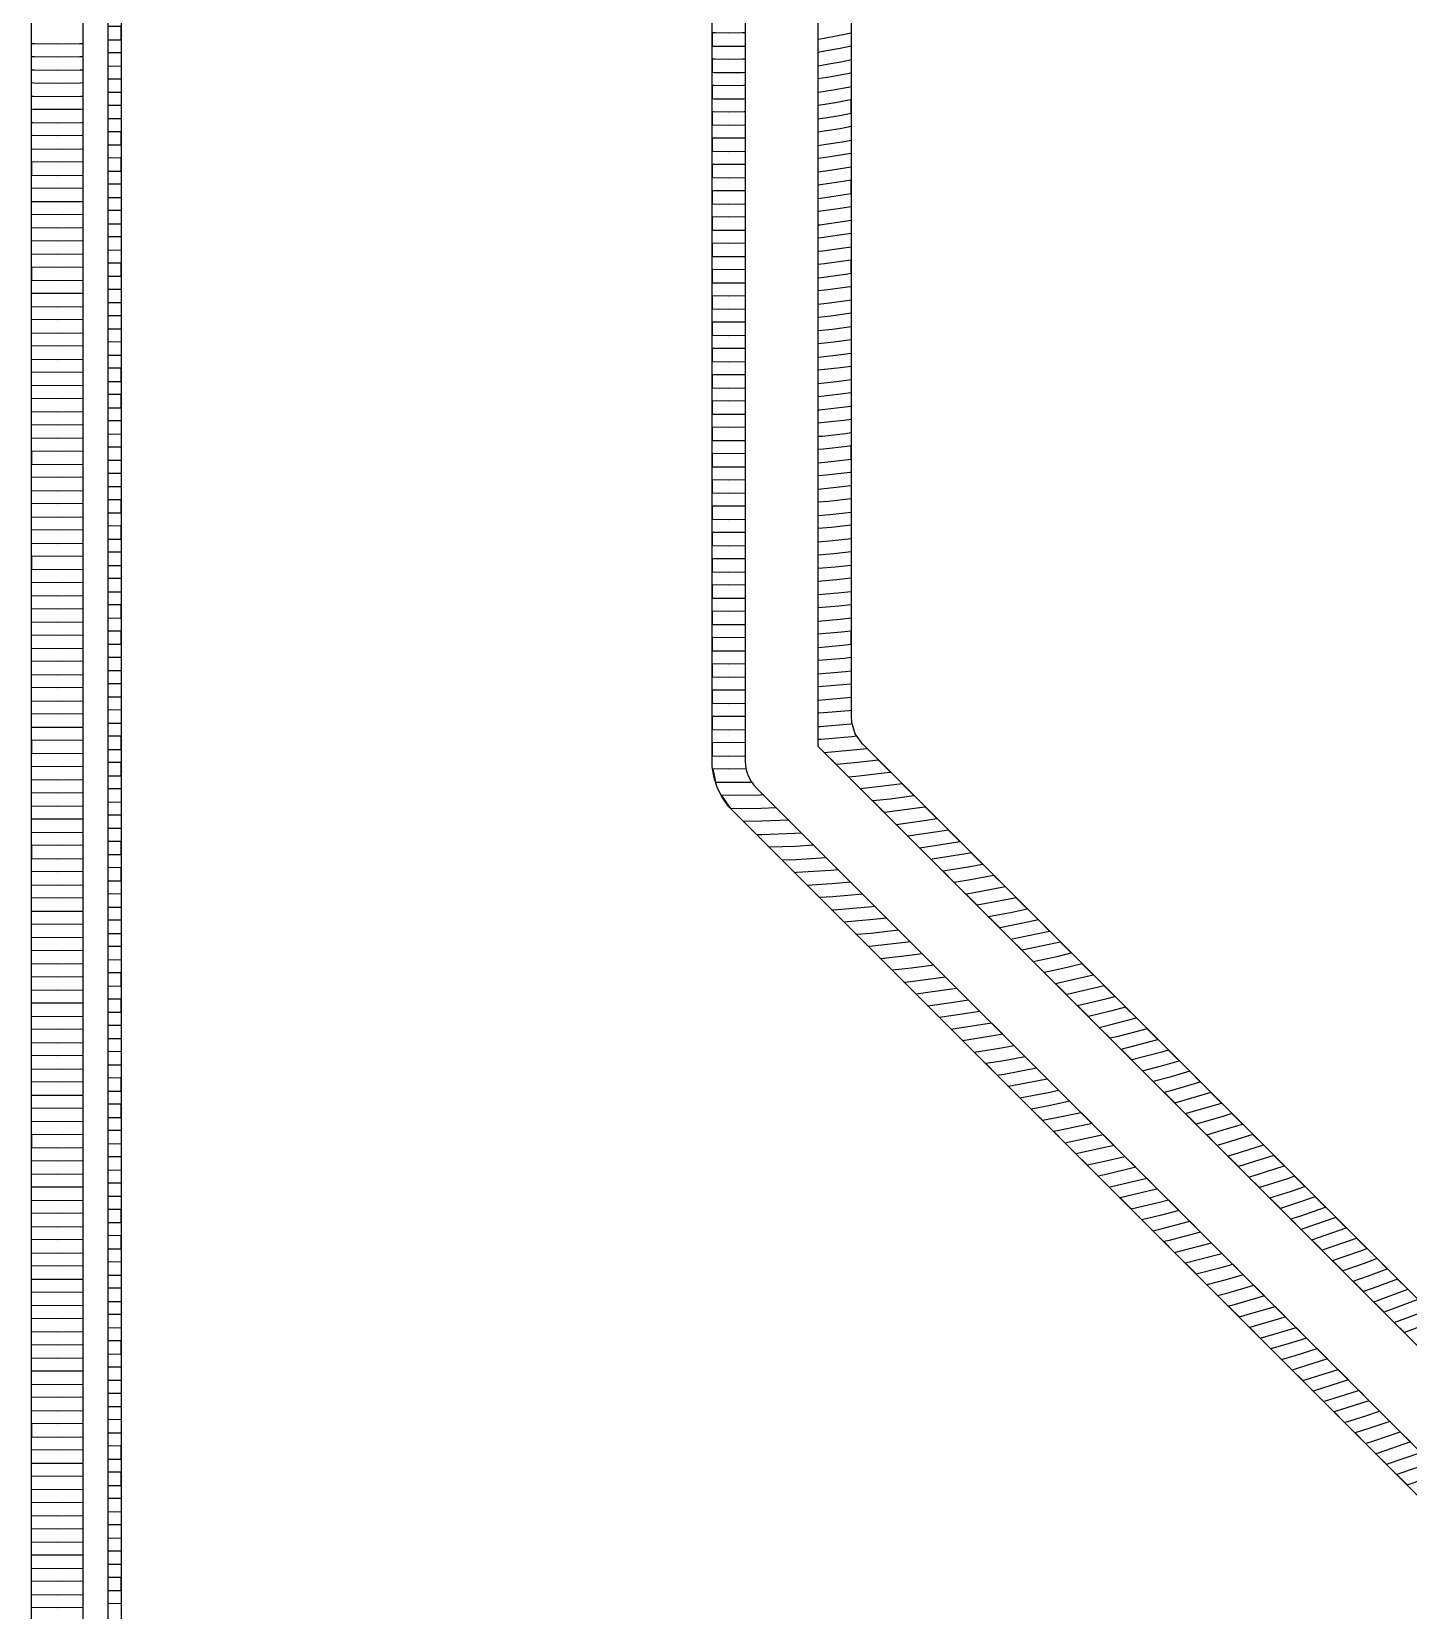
# Model space of a CAD drawing. Header units: metres. Extents: x 100 to 171, y -146 to -25.
# Drawn here: x 100.08 to 118.94, y -119.36 to -97.74 of the extents above; entities that cross this region are included whole.
import ezdxf

# ---------------------------------------------------------------- set-up
doc = ezdxf.new("R2010")
doc.units = ezdxf.units.M

msp = doc.modelspace()

# ---------------------------------------------------------------- linework, layer by layer
for points in [[(100.085, -145.421), (100.085, -25.379)], [(100.785, -25.4), (100.785, -145.4)], [(169.785, -25.575), (169.785, -145.225), (101.135, -145.225), (101.135, -25.575)], [(101.311, -26.275), (101.311, -144.525)], [(109.86, -72.654), (109.86, -107.738), (109.86, -107.742), (109.86, -107.745), (109.862, -107.78), (109.862, -107.783), (109.862, -107.787), (109.863, -107.791), (109.863, -107.794), (109.868, -107.828), (109.869, -107.832), (109.869, -107.836), (109.87, -107.839), (109.871, -107.843), (109.879, -107.876), (109.88, -107.88), (109.881, -107.883), (109.882, -107.887), (109.884, -107.89), (109.895, -107.923), (109.897, -107.926), (109.898, -107.929), (109.899, -107.933), (109.901, -107.936), (109.916, -107.967), (109.917, -107.971), (109.919, -107.974), (109.921, -107.977), (109.923, -107.98), (109.94, -108.01), (109.942, -108.013), (109.944, -108.016), (109.946, -108.019), (109.948, -108.022), (109.969, -108.05), (109.971, -108.052), (109.973, -108.055), (109.976, -108.058), (109.978, -108.061), (110.001, -108.086), (110.004, -108.089), (110.006, -108.092), (131.42, -129.505)], [(132.274, -128.944), (110.86, -107.531), (110.86, -72.654)], [(130.816, -129.538), (109.635, -108.357), (109.547, -108.236), (109.479, -108.103), (109.433, -107.961), (109.409, -107.813), (109.409, -73.173)], [(111.311, -73.458), (111.311, -107.127), (111.311, -107.13), (111.311, -107.133), (111.311, -107.137), (111.314, -107.183), (111.314, -107.187), (111.314, -107.19), (111.315, -107.194), (111.315, -107.198), (111.316, -107.202), (111.317, -107.205), (111.318, -107.209), (111.319, -107.213), (111.32, -107.216), (111.355, -107.334), (111.356, -107.338), (111.357, -107.342), (111.358, -107.345), (111.36, -107.349), (111.361, -107.352), (111.363, -107.356), (111.365, -107.359), (111.366, -107.362), (111.368, -107.366), (111.37, -107.369), (111.372, -107.372), (111.374, -107.376), (111.376, -107.379), (111.448, -107.479), (111.45, -107.482), (111.452, -107.485), (111.454, -107.487), (111.457, -107.49), (111.459, -107.493), (111.462, -107.495), (111.464, -107.498), (127.12, -123.154)], [(101.311, -98.032), (101.223, -98.033), (101.135, -98.032), (101.135, -97.852), (101.223, -97.853), (101.311, -97.852), (101.311, -97.672), (101.223, -97.673), (101.135, -97.672), (101.135, -97.492), (101.223, -97.493), (101.311, -97.492)], [(100.085, -97.905), (100.128, -97.906), (100.435, -97.91), (100.742, -97.906), (100.785, -97.905)], [(109.86, -97.759), (109.818, -97.76), (109.635, -97.763), (109.451, -97.76), (109.409, -97.759), (109.409, -97.939), (109.447, -97.94), (109.635, -97.943), (109.822, -97.94), (109.86, -97.939)], [(111.311, -97.941), (111.162, -97.972), (110.973, -98.007), (110.86, -98.026), (110.86, -97.843), (110.943, -97.83), (111.127, -97.796), (111.311, -97.757)], [(100.785, -98.085), (100.746, -98.086), (100.435, -98.09), (100.124, -98.086), (100.085, -98.085)], [(109.86, -98.119), (109.827, -98.12), (109.635, -98.123), (109.443, -98.12), (109.409, -98.119), (109.409, -98.299), (109.438, -98.3), (109.635, -98.303), (109.831, -98.3), (109.86, -98.299), (109.86, -98.479), (109.836, -98.48), (109.635, -98.483), (109.434, -98.48), (109.409, -98.479), (109.409, -98.659), (109.429, -98.66), (109.635, -98.663), (109.84, -98.66), (109.86, -98.659)], [(111.311, -98.309), (111.232, -98.325), (111.035, -98.362), (110.86, -98.39), (110.86, -98.208), (111.004, -98.185), (111.197, -98.149), (111.311, -98.125)], [(100.085, -98.265), (100.119, -98.266), (100.435, -98.27), (100.751, -98.266), (100.785, -98.265), (100.785, -98.445), (100.755, -98.446), (100.435, -98.45), (100.115, -98.446), (100.085, -98.445)], [(101.311, -98.392), (101.223, -98.393), (101.135, -98.392), (101.135, -98.212), (101.223, -98.213), (101.311, -98.212)], [(101.311, -98.752), (101.223, -98.753), (101.135, -98.752), (101.135, -98.572), (101.223, -98.573), (101.311, -98.572)], [(111.311, -99.043), (111.158, -99.071), (110.942, -99.106), (110.86, -99.117), (110.86, -98.936), (110.916, -98.928), (111.127, -98.894), (111.311, -98.86), (111.311, -98.677), (111.303, -98.678), (111.096, -98.717), (110.889, -98.75), (110.86, -98.754), (110.86, -98.572), (110.863, -98.572), (111.066, -98.539), (111.268, -98.502), (111.311, -98.493)], [(100.085, -98.625), (100.11, -98.626), (100.435, -98.63), (100.76, -98.626), (100.785, -98.625)], [(100.785, -98.805), (100.764, -98.806), (100.435, -98.81), (100.106, -98.806), (100.085, -98.805)], [(100.085, -98.985), (100.101, -98.986), (100.435, -98.99), (100.769, -98.986), (100.785, -98.985)], [(101.311, -99.832), (101.223, -99.833), (101.135, -99.832), (101.135, -99.652), (101.223, -99.653), (101.311, -99.652), (101.311, -99.472), (101.223, -99.473), (101.135, -99.472), (101.135, -99.292), (101.223, -99.293), (101.311, -99.292), (101.311, -99.112), (101.223, -99.113), (101.135, -99.112), (101.135, -98.932), (101.223, -98.933), (101.311, -98.932)], [(109.86, -98.839), (109.844, -98.84), (109.635, -98.843), (109.425, -98.84), (109.409, -98.839), (109.409, -99.02), (109.42, -99.02), (109.635, -99.023), (109.849, -99.02), (109.86, -99.02)], [(100.785, -99.165), (100.773, -99.166), (100.435, -99.17), (100.097, -99.166), (100.085, -99.165)], [(109.86, -99.2), (109.853, -99.2), (109.635, -99.203), (109.416, -99.2), (109.409, -99.2), (109.409, -99.38), (109.412, -99.38), (109.635, -99.383), (109.858, -99.38), (109.86, -99.38), (109.86, -99.56), (109.635, -99.563), (109.409, -99.56), (109.409, -99.74), (109.635, -99.743), (109.86, -99.74)], [(111.311, -99.409), (111.219, -99.426), (110.995, -99.462), (110.86, -99.481), (110.86, -99.299), (110.968, -99.284), (111.189, -99.249), (111.311, -99.226)], [(100.085, -99.346), (100.093, -99.346), (100.435, -99.35), (100.777, -99.346), (100.785, -99.346)], [(100.785, -99.526), (100.782, -99.526), (100.435, -99.53), (100.088, -99.526), (100.085, -99.526), (100.085, -99.706), (100.435, -99.71), (100.785, -99.706)], [(111.311, -100.141), (111.1, -100.175), (110.86, -100.207), (110.86, -100.026), (111.074, -99.996), (111.311, -99.958), (111.311, -99.775), (111.281, -99.781), (111.048, -99.818), (110.86, -99.844), (110.86, -99.662), (111.021, -99.64), (111.25, -99.604), (111.311, -99.592)], [(100.785, -99.886), (100.435, -99.89), (100.085, -99.886)], [(100.085, -100.066), (100.435, -100.07), (100.785, -100.066)], [(101.311, -100.192), (101.223, -100.193), (101.135, -100.192), (101.135, -100.012), (101.223, -100.013), (101.311, -100.012)], [(109.86, -99.92), (109.635, -99.923), (109.409, -99.92), (109.409, -100.1), (109.635, -100.103), (109.86, -100.1)], [(100.785, -100.246), (100.435, -100.25), (100.085, -100.246)], [(109.86, -100.28), (109.635, -100.283), (109.409, -100.28), (109.409, -100.46), (109.635, -100.463), (109.86, -100.46), (109.86, -100.64), (109.635, -100.643), (109.409, -100.64), (109.409, -100.82), (109.635, -100.823), (109.86, -100.82)], [(111.311, -100.505), (111.153, -100.531), (110.902, -100.565), (110.86, -100.569), (110.86, -100.388), (110.88, -100.386), (111.127, -100.353), (111.311, -100.323)], [(100.085, -100.426), (100.435, -100.43), (100.785, -100.426)], [(101.311, -100.552), (101.223, -100.553), (101.135, -100.552), (101.135, -100.372), (101.223, -100.373), (101.311, -100.372)], [(100.785, -100.606), (100.435, -100.61), (100.085, -100.606)], [(101.311, -101.272), (101.223, -101.273), (101.135, -101.272), (101.135, -101.092), (101.223, -101.093), (101.311, -101.092), (101.311, -100.912), (101.223, -100.913), (101.135, -100.912), (101.135, -100.732), (101.223, -100.733), (101.311, -100.732)], [(111.311, -101.235), (111.259, -101.243), (110.99, -101.279), (110.86, -101.294), (110.86, -101.113), (110.968, -101.101), (111.233, -101.065), (111.311, -101.052), (111.311, -100.87), (111.206, -100.887), (110.946, -100.922), (110.86, -100.932), (110.86, -100.75), (110.924, -100.743), (111.18, -100.709), (111.311, -100.688)], [(100.085, -100.786), (100.435, -100.79), (100.785, -100.786)], [(100.785, -100.966), (100.435, -100.97), (100.085, -100.966), (100.085, -101.146), (100.435, -101.15), (100.785, -101.146)], [(109.86, -101), (109.635, -101.003), (109.409, -101), (109.409, -101.18), (109.635, -101.183), (109.86, -101.18)], [(100.785, -101.326), (100.435, -101.33), (100.085, -101.326)], [(109.86, -101.36), (109.635, -101.363), (109.409, -101.36), (109.409, -101.54), (109.635, -101.543), (109.86, -101.54), (109.86, -101.72), (109.635, -101.723), (109.409, -101.72), (109.409, -101.9), (109.635, -101.903), (109.86, -101.9)], [(100.085, -101.506), (100.435, -101.51), (100.785, -101.506)], [(101.311, -101.632), (101.223, -101.633), (101.135, -101.632), (101.135, -101.452), (101.223, -101.453), (101.311, -101.452)], [(111.311, -101.599), (111.034, -101.637), (110.86, -101.656), (110.86, -101.475), (111.012, -101.458), (111.285, -101.421), (111.311, -101.417)], [(100.785, -101.686), (100.435, -101.69), (100.085, -101.686)], [(101.311, -101.992), (101.223, -101.993), (101.135, -101.992), (101.135, -101.812), (101.223, -101.813), (101.311, -101.812)], [(111.311, -101.962), (111.078, -101.994), (110.86, -102.018), (110.86, -101.837), (111.056, -101.815), (111.311, -101.781)], [(100.085, -101.866), (100.435, -101.87), (100.785, -101.866)], [(100.785, -102.046), (100.435, -102.05), (100.085, -102.046)], [(100.085, -102.226), (100.435, -102.23), (100.785, -102.226), (100.785, -102.406), (100.435, -102.41), (100.085, -102.406)], [(101.311, -103.072), (101.223, -103.073), (101.135, -103.072), (101.135, -102.892), (101.223, -102.893), (101.311, -102.892), (101.311, -102.712), (101.223, -102.713), (101.135, -102.712), (101.135, -102.532), (101.223, -102.533), (101.311, -102.532), (101.311, -102.352), (101.223, -102.353), (101.135, -102.352), (101.135, -102.172), (101.223, -102.173), (101.311, -102.172)], [(109.86, -102.08), (109.635, -102.083), (109.409, -102.08), (109.409, -102.26), (109.635, -102.263), (109.86, -102.26)], [(111.311, -102.326), (111.122, -102.351), (110.86, -102.38), (110.86, -102.199), (111.1, -102.173), (111.311, -102.144)], [(109.86, -102.44), (109.635, -102.443), (109.409, -102.44), (109.409, -102.62), (109.635, -102.623), (109.86, -102.62), (109.86, -102.8), (109.635, -102.803), (109.409, -102.8), (109.409, -102.98), (109.635, -102.983), (109.86, -102.98)], [(100.085, -102.586), (100.435, -102.59), (100.785, -102.586)], [(111.311, -102.689), (111.166, -102.709), (110.861, -102.742), (110.86, -102.742), (110.86, -102.561), (111.144, -102.53), (111.311, -102.507)], [(100.785, -102.766), (100.435, -102.77), (100.085, -102.766)], [(111.311, -103.052), (111.21, -103.066), (110.896, -103.101), (110.86, -103.104), (110.86, -102.923), (110.878, -102.922), (111.188, -102.887), (111.311, -102.871)], [(100.085, -102.946), (100.435, -102.95), (100.785, -102.946)], [(100.785, -103.126), (100.435, -103.13), (100.085, -103.126)], [(100.085, -103.306), (100.435, -103.31), (100.785, -103.306)], [(101.311, -103.432), (101.223, -103.433), (101.135, -103.432), (101.135, -103.252), (101.223, -103.253), (101.311, -103.252)], [(109.86, -103.16), (109.635, -103.163), (109.409, -103.16), (109.409, -103.34), (109.635, -103.343), (109.86, -103.34)], [(111.311, -103.779), (111.298, -103.78), (110.967, -103.817), (110.86, -103.826), (110.86, -103.646), (110.949, -103.638), (111.276, -103.602), (111.311, -103.597), (111.311, -103.415), (111.254, -103.423), (110.931, -103.459), (110.86, -103.465), (110.86, -103.284), (110.914, -103.28), (111.232, -103.244), (111.311, -103.234)], [(100.785, -103.486), (100.435, -103.49), (100.085, -103.486), (100.085, -103.666), (100.435, -103.67), (100.785, -103.666)], [(109.86, -103.52), (109.635, -103.523), (109.409, -103.52), (109.409, -103.7), (109.635, -103.703), (109.86, -103.7), (109.86, -103.88), (109.635, -103.883), (109.409, -103.88), (109.409, -104.06), (109.635, -104.063), (109.86, -104.06)], [(101.311, -103.792), (101.223, -103.793), (101.135, -103.792), (101.135, -103.612), (101.223, -103.613), (101.311, -103.612)], [(100.785, -103.846), (100.435, -103.85), (100.085, -103.846)], [(101.311, -104.872), (101.223, -104.873), (101.135, -104.872), (101.135, -104.692), (101.223, -104.693), (101.311, -104.692), (101.311, -104.512), (101.223, -104.513), (101.135, -104.512), (101.135, -104.332), (101.223, -104.333), (101.311, -104.332), (101.311, -104.152), (101.223, -104.153), (101.135, -104.152), (101.135, -103.972), (101.223, -103.973), (101.311, -103.972)], [(111.311, -104.141), (111.002, -104.175), (110.86, -104.188), (110.86, -104.007), (110.984, -103.996), (111.311, -103.96)], [(100.085, -104.026), (100.435, -104.03), (100.785, -104.026)], [(100.785, -104.206), (100.435, -104.21), (100.085, -104.206)], [(100.085, -104.386), (100.435, -104.39), (100.785, -104.386)], [(109.86, -104.24), (109.635, -104.243), (109.409, -104.24), (109.409, -104.42), (109.635, -104.423), (109.86, -104.42), (109.86, -104.6), (109.635, -104.603), (109.409, -104.6), (109.409, -104.78), (109.635, -104.783), (109.86, -104.78)], [(111.311, -104.503), (111.037, -104.534), (110.86, -104.549), (110.86, -104.368), (111.02, -104.355), (111.311, -104.322)], [(100.785, -104.566), (100.435, -104.57), (100.085, -104.566)], [(100.085, -104.746), (100.435, -104.75), (100.785, -104.746)], [(111.311, -104.866), (111.073, -104.892), (110.86, -104.91), (110.86, -104.73), (111.055, -104.713), (111.311, -104.685)], [(100.785, -104.926), (100.435, -104.93), (100.085, -104.926), (100.085, -105.106), (100.435, -105.11), (100.785, -105.106)], [(101.311, -105.232), (101.223, -105.233), (101.135, -105.232), (101.135, -105.052), (101.223, -105.053), (101.311, -105.052)], [(109.86, -104.96), (109.635, -104.963), (109.409, -104.96), (109.409, -105.14), (109.635, -105.143), (109.86, -105.14)], [(111.311, -105.228), (111.108, -105.25), (110.86, -105.272), (110.86, -105.091), (111.09, -105.071), (111.311, -105.047)], [(100.785, -105.286), (100.435, -105.29), (100.085, -105.286)], [(100.085, -105.466), (100.435, -105.47), (100.785, -105.466)], [(101.311, -106.312), (101.223, -106.313), (101.135, -106.312), (101.135, -106.132), (101.223, -106.133), (101.311, -106.132), (101.311, -105.952), (101.223, -105.953), (101.135, -105.952), (101.135, -105.772), (101.223, -105.773), (101.311, -105.772), (101.311, -105.592), (101.223, -105.593), (101.135, -105.592), (101.135, -105.412), (101.223, -105.413), (101.311, -105.412)], [(109.86, -105.32), (109.635, -105.323), (109.409, -105.32), (109.409, -105.5), (109.635, -105.503), (109.86, -105.5), (109.86, -105.68), (109.635, -105.683), (109.409, -105.68), (109.409, -105.86), (109.635, -105.863), (109.86, -105.86)], [(111.311, -105.59), (111.143, -105.609), (110.86, -105.633), (110.86, -105.452), (111.126, -105.429), (111.311, -105.409)], [(100.785, -105.646), (100.435, -105.65), (100.085, -105.646)], [(100.085, -105.826), (100.435, -105.83), (100.785, -105.826)], [(111.311, -106.314), (111.214, -106.325), (110.86, -106.356), (110.86, -106.175), (111.196, -106.146), (111.311, -106.133), (111.311, -105.952), (111.178, -105.967), (110.86, -105.994), (110.86, -105.814), (111.161, -105.788), (111.311, -105.771)], [(100.785, -106.006), (100.435, -106.01), (100.085, -106.006)], [(109.86, -106.04), (109.635, -106.043), (109.409, -106.04), (109.409, -106.22), (109.635, -106.223), (109.86, -106.22)], [(100.085, -106.186), (100.435, -106.19), (100.785, -106.186), (100.785, -106.366), (100.435, -106.37), (100.085, -106.366)], [(100.085, -106.546), (100.435, -106.55), (100.785, -106.546)], [(101.311, -106.672), (101.223, -106.673), (101.135, -106.672), (101.135, -106.492), (101.223, -106.493), (101.311, -106.492)], [(109.86, -106.4), (109.635, -106.403), (109.409, -106.4), (109.409, -106.58), (109.635, -106.583), (109.86, -106.58), (109.86, -106.76), (109.635, -106.763), (109.409, -106.76), (109.409, -106.94), (109.635, -106.943), (109.86, -106.94)], [(111.311, -106.677), (111.249, -106.683), (110.86, -106.717), (110.86, -106.536), (111.231, -106.504), (111.311, -106.495)], [(100.785, -106.726), (100.435, -106.73), (100.085, -106.726)], [(100.085, -106.906), (100.435, -106.91), (100.785, -106.906)], [(101.311, -107.032), (101.223, -107.033), (101.135, -107.032), (101.135, -106.852), (101.223, -106.853), (101.311, -106.852)], [(111.311, -107.039), (111.284, -107.042), (110.873, -107.077), (110.86, -107.078), (110.86, -106.897), (111.267, -106.862), (111.311, -106.858)], [(100.785, -107.086), (100.435, -107.09), (100.085, -107.086)], [(101.311, -108.112), (101.223, -108.113), (101.135, -108.112), (101.135, -107.932), (101.223, -107.933), (101.311, -107.932), (101.311, -107.752), (101.223, -107.753), (101.135, -107.752), (101.135, -107.572), (101.223, -107.573), (101.311, -107.572), (101.311, -107.392), (101.223, -107.393), (101.135, -107.392), (101.135, -107.212), (101.223, -107.213), (101.311, -107.212)], [(109.86, -107.12), (109.635, -107.123), (109.409, -107.12), (109.409, -107.3), (109.635, -107.303), (109.86, -107.3)], [(111.386, -107.392), (111.32, -107.4), (110.899, -107.436), (110.86, -107.438), (110.86, -107.258), (110.886, -107.257), (111.302, -107.221), (111.32, -107.219)], [(100.085, -107.266), (100.435, -107.27), (100.785, -107.266)], [(100.785, -107.446), (100.435, -107.45), (100.085, -107.446), (100.085, -107.626), (100.435, -107.63), (100.785, -107.626)], [(109.86, -107.48), (109.635, -107.483), (109.409, -107.48), (109.409, -107.66), (109.635, -107.663), (109.86, -107.66)], [(119.073, -115.107), (118.609, -115.28), (118.468, -115.139), (118.518, -115.121), (118.933, -114.967), (118.793, -114.827), (118.458, -114.952), (118.326, -114.997), (118.185, -114.855), (118.397, -114.782), (118.653, -114.687), (118.513, -114.547), (118.337, -114.613), (118.043, -114.714), (117.901, -114.572), (118.276, -114.443), (118.373, -114.407), (118.233, -114.267), (118.215, -114.274), (117.76, -114.43), (117.618, -114.289), (118.092, -114.126), (117.95, -113.984), (117.511, -114.135), (117.476, -114.146), (117.332, -114.003), (117.455, -113.964), (117.809, -113.843), (117.667, -113.701), (117.398, -113.793), (117.189, -113.86), (117.046, -113.716), (117.342, -113.623), (117.526, -113.559), (117.384, -113.418), (117.285, -113.452), (116.902, -113.573), (116.759, -113.43), (117.229, -113.281), (117.242, -113.276), (117.099, -113.133), (116.616, -113.286), (116.47, -113.141), (116.558, -113.116), (116.956, -112.99), (116.812, -112.846), (116.506, -112.943), (116.325, -112.996), (116.18, -112.851), (116.453, -112.771), (116.669, -112.703), (116.526, -112.559), (116.401, -112.599), (116.035, -112.705), (115.889, -112.56), (116.349, -112.427), (116.382, -112.416), (116.238, -112.272), (115.756, -112.411), (115.744, -112.414), (115.596, -112.267), (115.708, -112.238), (116.092, -112.126), (115.947, -111.981), (115.66, -112.064), (115.449, -112.12), (115.302, -111.973), (115.612, -111.891), (115.802, -111.836), (115.657, -111.69), (115.564, -111.717), (115.155, -111.825), (115.007, -111.678), (115.511, -111.545), (115.364, -111.398), (114.949, -111.507), (114.858, -111.529), (114.709, -111.379), (114.905, -111.333), (115.217, -111.25), (115.069, -111.103), (114.861, -111.158), (114.559, -111.23), (114.41, -111.08), (114.817, -110.983), (114.922, -110.956), (114.775, -110.809), (114.774, -110.809), (114.269, -110.929), (114.26, -110.931), (114.108, -110.779), (114.229, -110.753), (114.625, -110.659), (114.476, -110.51), (114.19, -110.577), (113.956, -110.627), (113.804, -110.475), (114.15, -110.402), (114.326, -110.36), (114.177, -110.211), (114.111, -110.226), (113.653, -110.323), (113.499, -110.17), (113.585, -110.154), (114.026, -110.06), (113.875, -109.908), (113.55, -109.977), (113.345, -110.015), (113.19, -109.861), (113.515, -109.8), (113.723, -109.756), (113.571, -109.605), (113.48, -109.624), (113.036, -109.707), (112.88, -109.55), (112.974, -109.535), (113.418, -109.452), (113.264, -109.298), (112.943, -109.358), (112.723, -109.393), (112.566, -109.236), (112.912, -109.18), (113.11, -109.144), (112.955, -108.989), (112.881, -109.003), (112.421, -109.077), (112.408, -109.079), (112.248, -108.919), (112.395, -108.899), (112.8, -108.834), (112.643, -108.677), (112.368, -108.721), (112.088, -108.759), (111.928, -108.599), (112.342, -108.543), (112.486, -108.52), (112.329, -108.363), (112.315, -108.365), (111.871, -108.425), (111.766, -108.437), (111.603, -108.274), (111.849, -108.247), (112.169, -108.203), (112.009, -108.043), (111.827, -108.068), (111.44, -108.111), (111.275, -107.946), (111.373, -107.937), (111.805, -107.889), (111.849, -107.883), (111.687, -107.721), (111.355, -107.758), (111.109, -107.779), (110.942, -107.613), (111.337, -107.579), (111.524, -107.558)], [(100.785, -107.806), (100.435, -107.81), (100.085, -107.806)], [(109.87, -107.84), (109.635, -107.843), (109.414, -107.84), (109.452, -108.02), (109.635, -108.023), (109.946, -108.019)], [(100.085, -107.986), (100.435, -107.99), (100.785, -107.986)], [(100.785, -108.166), (100.435, -108.17), (100.085, -108.166)], [(101.311, -108.472), (101.223, -108.473), (101.135, -108.472), (101.135, -108.292), (101.223, -108.293), (101.311, -108.292)], [(110.111, -108.196), (110.074, -108.197), (109.635, -108.203), (109.529, -108.201), (109.66, -108.382), (110.079, -108.377), (110.284, -108.37)], [(100.085, -108.346), (100.435, -108.35), (100.785, -108.346)], [(100.785, -108.526), (100.435, -108.53), (100.085, -108.526)], [(110.458, -108.543), (110.083, -108.557), (109.838, -108.56)], [(100.085, -108.706), (100.435, -108.71), (100.785, -108.706)], [(101.311, -109.552), (101.223, -109.553), (101.135, -109.552), (101.135, -109.372), (101.223, -109.373), (101.311, -109.372), (101.311, -109.192), (101.223, -109.193), (101.135, -109.192), (101.135, -109.012), (101.223, -109.013), (101.311, -109.012), (101.311, -108.832), (101.223, -108.833), (101.135, -108.832), (101.135, -108.652), (101.223, -108.653), (101.311, -108.652)], [(110.016, -108.738), (110.087, -108.737), (110.54, -108.72), (110.63, -108.715)], [(100.785, -108.886), (100.435, -108.89), (100.085, -108.886), (100.085, -109.066), (100.435, -109.07), (100.785, -109.066)], [(110.799, -108.885), (110.549, -108.9), (110.191, -108.913)], [(110.365, -109.087), (110.558, -109.08), (110.969, -109.055)], [(100.785, -109.246), (100.435, -109.25), (100.085, -109.246)], [(111.137, -109.222), (111.032, -109.231), (110.566, -109.26), (110.539, -109.261)], [(110.709, -109.431), (111.045, -109.411), (111.303, -109.388)], [(100.085, -109.426), (100.435, -109.43), (100.785, -109.426)], [(100.785, -109.606), (100.435, -109.61), (100.085, -109.606)], [(111.469, -109.555), (111.058, -109.59), (110.879, -109.601)], [(100.085, -109.786), (100.435, -109.79), (100.785, -109.786)], [(101.311, -109.912), (101.223, -109.913), (101.135, -109.912), (101.135, -109.732), (101.223, -109.733), (101.311, -109.732)], [(111.049, -109.771), (111.071, -109.77), (111.549, -109.729), (111.634, -109.719)], [(100.785, -109.966), (100.435, -109.97), (100.085, -109.966)], [(111.797, -109.882), (111.567, -109.908), (111.216, -109.938)], [(111.382, -110.104), (111.584, -110.087), (111.96, -110.045)], [(100.085, -110.146), (100.435, -110.15), (100.785, -110.146), (100.785, -110.326), (100.435, -110.33), (100.085, -110.326)], [(101.311, -110.272), (101.223, -110.273), (101.135, -110.272), (101.135, -110.092), (101.223, -110.093), (101.311, -110.092)], [(112.122, -110.208), (112.091, -110.212), (111.602, -110.266), (111.548, -110.271)], [(101.311, -111.352), (101.223, -111.353), (101.135, -111.352), (101.135, -111.172), (101.223, -111.173), (101.311, -111.172), (101.311, -110.992), (101.223, -110.993), (101.135, -110.992), (101.135, -110.812), (101.223, -110.813), (101.311, -110.812), (101.311, -110.632), (101.223, -110.633), (101.135, -110.632), (101.135, -110.452), (101.223, -110.453), (101.311, -110.452)], [(111.713, -110.435), (112.113, -110.39), (112.282, -110.367)], [(100.085, -110.506), (100.435, -110.51), (100.785, -110.506)], [(100.785, -110.686), (100.435, -110.69), (100.085, -110.686)], [(112.442, -110.527), (112.136, -110.569), (111.876, -110.598)], [(112.039, -110.761), (112.158, -110.748), (112.602, -110.687)], [(100.085, -110.866), (100.435, -110.87), (100.785, -110.866)], [(112.76, -110.846), (112.685, -110.858), (112.201, -110.923)], [(100.785, -111.046), (100.435, -111.05), (100.085, -111.046)], [(112.361, -111.083), (112.712, -111.036), (112.917, -111.003)], [(100.085, -111.226), (100.435, -111.23), (100.785, -111.226)], [(113.074, -111.16), (112.738, -111.214), (112.521, -111.243)], [(112.681, -111.403), (112.764, -111.392), (113.231, -111.317), (113.387, -111.472), (113.312, -111.486), (112.84, -111.562)], [(100.785, -111.406), (100.435, -111.41), (100.085, -111.406)], [(101.311, -111.712), (101.223, -111.713), (101.135, -111.712), (101.135, -111.532), (101.223, -111.533), (101.311, -111.532)], [(100.085, -111.586), (100.435, -111.59), (100.785, -111.586)], [(100.785, -111.766), (100.435, -111.77), (100.085, -111.766)], [(112.997, -111.719), (113.343, -111.663), (113.541, -111.626)], [(113.695, -111.781), (113.374, -111.841), (113.154, -111.876), (113.311, -112.033), (113.404, -112.018), (113.85, -111.935)], [(100.085, -111.946), (100.435, -111.95), (100.785, -111.946)], [(101.311, -112.792), (101.223, -112.793), (101.135, -112.792), (101.135, -112.612), (101.223, -112.613), (101.311, -112.612), (101.311, -112.432), (101.223, -112.433), (101.135, -112.432), (101.135, -112.252), (101.223, -112.253), (101.311, -112.252), (101.311, -112.072), (101.223, -112.073), (101.135, -112.072), (101.135, -111.892), (101.223, -111.893), (101.311, -111.892)], [(100.785, -112.126), (100.435, -112.13), (100.085, -112.126)], [(114.003, -112.089), (113.972, -112.095), (113.467, -112.189), (113.622, -112.344), (114.007, -112.272), (114.155, -112.241)], [(100.085, -112.306), (100.435, -112.31), (100.785, -112.306)], [(114.307, -112.392), (114.042, -112.449), (113.776, -112.498), (113.93, -112.652), (114.077, -112.625), (114.459, -112.544), (114.611, -112.696), (114.112, -112.802), (114.085, -112.807), (114.237, -112.959), (114.702, -112.861), (114.761, -112.847), (114.911, -112.996), (114.742, -113.036), (114.389, -113.111), (114.541, -113.263), (114.781, -113.212), (115.06, -113.146), (115.21, -113.295), (114.821, -113.388), (114.692, -113.415), (114.844, -113.567), (114.86, -113.563), (115.359, -113.445), (115.508, -113.593), (115.473, -113.602), (114.994, -113.716), (115.144, -113.866), (115.517, -113.777), (115.655, -113.741), (115.803, -113.888), (115.561, -113.952), (115.293, -114.015), (115.443, -114.165), (115.605, -114.126), (115.95, -114.035), (116.097, -114.183), (115.648, -114.301), (115.592, -114.314), (115.741, -114.463), (116.245, -114.33)], [(100.785, -112.486), (100.435, -112.49), (100.085, -112.486)], [(100.085, -112.666), (100.435, -112.67), (100.785, -112.666)], [(100.785, -112.846), (100.435, -112.85), (100.085, -112.846), (100.085, -113.026), (100.435, -113.03), (100.785, -113.026)], [(101.311, -113.152), (101.223, -113.153), (101.135, -113.152), (101.135, -112.972), (101.223, -112.973), (101.311, -112.972)], [(100.785, -113.206), (100.435, -113.21), (100.085, -113.206)], [(100.085, -113.386), (100.435, -113.39), (100.785, -113.386)], [(101.311, -113.512), (101.223, -113.513), (101.135, -113.512), (101.135, -113.332), (101.223, -113.333), (101.311, -113.332)], [(100.785, -113.566), (100.435, -113.57), (100.085, -113.566)], [(101.311, -114.592), (101.223, -114.593), (101.135, -114.592), (101.135, -114.412), (101.223, -114.413), (101.311, -114.412), (101.311, -114.232), (101.223, -114.233), (101.135, -114.232), (101.135, -114.052), (101.223, -114.053), (101.311, -114.052), (101.311, -113.872), (101.223, -113.873), (101.135, -113.872), (101.135, -113.692), (101.223, -113.693), (101.311, -113.692)], [(100.085, -113.746), (100.435, -113.75), (100.785, -113.746)], [(100.785, -113.926), (100.435, -113.93), (100.085, -113.926)], [(100.085, -114.106), (100.435, -114.11), (100.785, -114.106), (100.785, -114.286), (100.435, -114.29), (100.085, -114.286)], [(100.085, -114.466), (100.435, -114.47), (100.785, -114.466)], [(116.391, -114.476), (116.332, -114.493), (115.888, -114.61), (116.035, -114.757), (116.38, -114.667), (116.536, -114.621), (116.681, -114.767), (116.428, -114.84), (116.182, -114.905)], [(100.785, -114.646), (100.435, -114.65), (100.085, -114.646)], [(101.311, -114.952), (101.223, -114.953), (101.135, -114.952), (101.135, -114.772), (101.223, -114.773), (101.311, -114.772)], [(100.085, -114.826), (100.435, -114.83), (100.785, -114.826)], [(100.785, -115.006), (100.435, -115.01), (100.085, -115.006)], [(116.33, -115.052), (116.476, -115.013), (116.826, -114.912), (116.972, -115.057), (116.524, -115.187), (116.477, -115.199), (116.623, -115.346), (117.117, -115.202), (117.262, -115.347), (117.237, -115.355), (116.769, -115.491), (116.914, -115.636), (117.289, -115.527), (117.405, -115.491), (117.549, -115.634), (117.342, -115.699), (117.059, -115.781), (117.204, -115.927), (117.394, -115.872), (117.692, -115.777), (117.835, -115.921), (117.446, -116.044), (117.35, -116.072), (117.495, -116.217), (117.498, -116.216), (117.979, -116.064), (118.122, -116.207), (117.638, -116.361), (117.782, -116.504), (118.245, -116.357), (118.265, -116.35), (118.407, -116.492), (118.302, -116.528), (117.925, -116.647), (118.069, -116.791), (118.358, -116.699), (118.548, -116.634), (118.69, -116.775), (118.415, -116.87), (118.212, -116.934), (118.355, -117.078), (118.471, -117.041), (118.831, -116.917), (118.973, -117.058), (118.528, -117.212), (118.499, -117.221), (118.641, -117.363), (119.115, -117.2)], [(100.085, -115.186), (100.435, -115.19), (100.785, -115.186)], [(101.311, -115.312), (101.223, -115.313), (101.135, -115.312), (101.135, -115.132), (101.223, -115.133), (101.311, -115.132)], [(119.319, -115.399), (118.889, -115.56), (118.749, -115.42), (119.213, -115.247)], [(100.785, -115.366), (100.435, -115.37), (100.085, -115.366)], [(100.085, -115.546), (100.435, -115.55), (100.785, -115.546)], [(101.311, -116.032), (101.223, -116.033), (101.135, -116.032), (101.135, -115.852), (101.223, -115.853), (101.311, -115.852), (101.311, -115.672), (101.223, -115.673), (101.135, -115.672), (101.135, -115.492), (101.223, -115.493), (101.311, -115.492)], [(100.785, -115.726), (100.435, -115.73), (100.085, -115.726)], [(100.085, -115.906), (100.435, -115.91), (100.785, -115.906)], [(100.785, -116.086), (100.435, -116.09), (100.085, -116.086)], [(100.085, -116.266), (100.435, -116.27), (100.785, -116.266)], [(101.311, -116.392), (101.223, -116.393), (101.135, -116.392), (101.135, -116.212), (101.223, -116.213), (101.311, -116.212)], [(100.785, -116.446), (100.435, -116.45), (100.085, -116.446)], [(100.085, -116.626), (100.435, -116.63), (100.785, -116.626)], [(101.311, -116.752), (101.223, -116.753), (101.135, -116.752), (101.135, -116.572), (101.223, -116.573), (101.311, -116.572)], [(100.785, -116.806), (100.435, -116.81), (100.085, -116.806), (100.085, -116.986), (100.435, -116.99), (100.785, -116.986)], [(101.311, -117.832), (101.223, -117.833), (101.135, -117.832), (101.135, -117.652), (101.223, -117.653), (101.311, -117.652), (101.311, -117.472), (101.223, -117.473), (101.135, -117.472), (101.135, -117.292), (101.223, -117.293), (101.311, -117.292), (101.311, -117.112), (101.223, -117.113), (101.135, -117.112), (101.135, -116.932), (101.223, -116.933), (101.311, -116.932)], [(100.785, -117.166), (100.435, -117.17), (100.085, -117.166)], [(100.085, -117.346), (100.435, -117.35), (100.785, -117.346)], [(119.256, -117.342), (118.783, -117.505), (118.924, -117.646), (119.367, -117.494)], [(100.785, -117.526), (100.435, -117.53), (100.085, -117.526)], [(100.085, -117.706), (100.435, -117.71), (100.785, -117.706)], [(100.785, -117.886), (100.435, -117.89), (100.085, -117.886)], [(100.085, -118.066), (100.435, -118.07), (100.785, -118.066), (100.785, -118.246), (100.435, -118.25), (100.085, -118.246)], [(101.311, -118.192), (101.223, -118.193), (101.135, -118.192), (101.135, -118.012), (101.223, -118.013), (101.311, -118.012)], [(100.085, -118.426), (100.435, -118.43), (100.785, -118.426)], [(101.311, -118.552), (101.223, -118.553), (101.135, -118.552), (101.135, -118.372), (101.223, -118.373), (101.311, -118.372)], [(100.785, -118.606), (100.435, -118.61), (100.085, -118.606)], [(100.085, -118.786), (100.435, -118.79), (100.785, -118.786)], [(101.311, -119.272), (101.223, -119.273), (101.135, -119.272), (101.135, -119.092), (101.223, -119.093), (101.311, -119.092), (101.311, -118.912), (101.223, -118.913), (101.135, -118.912), (101.135, -118.732), (101.223, -118.733), (101.311, -118.732)], [(100.785, -118.966), (100.435, -118.97), (100.085, -118.966)], [(100.085, -119.146), (100.435, -119.15), (100.785, -119.146)], [(100.785, -119.326), (100.435, -119.33), (100.085, -119.326)]]:
    msp.add_lwpolyline(points)

doc.saveas('drawing.dxf')
